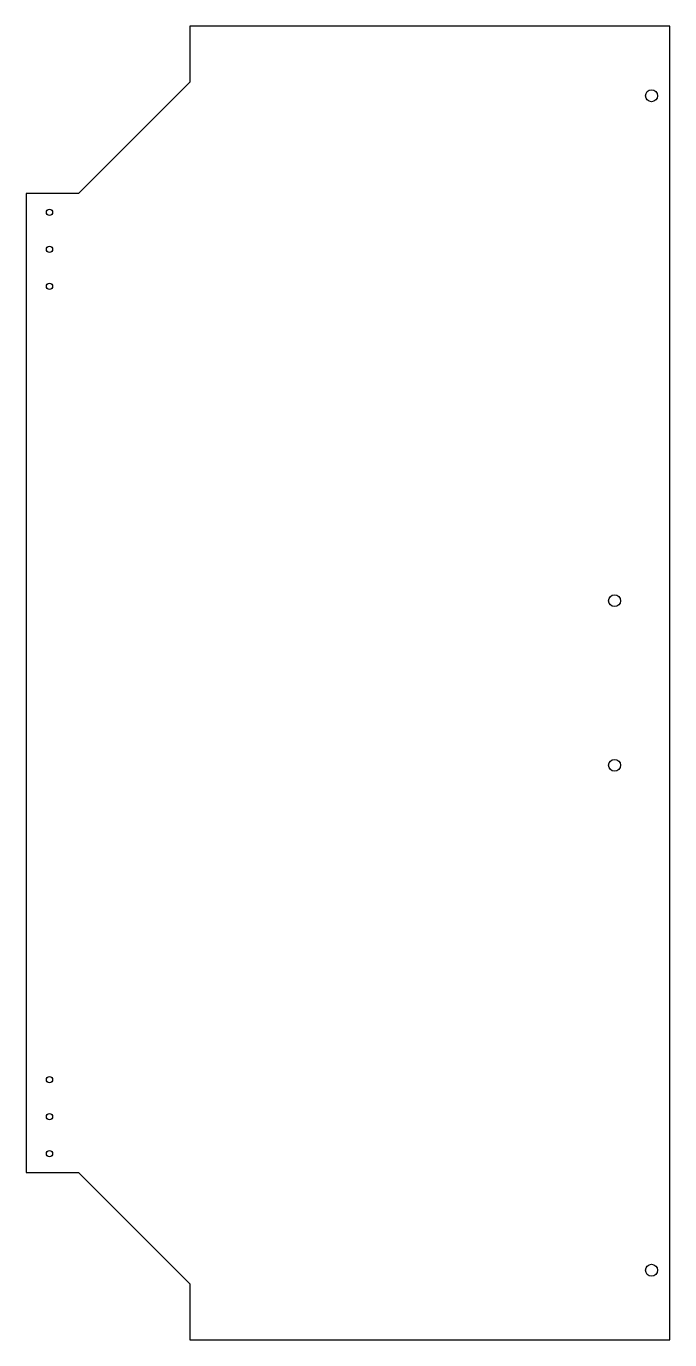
# Model space of a CAD drawing. Header units: millimetres. Extents: x -174 to 174, y -355 to 355.
import ezdxf

# ---------------------------------------------------------------- set-up
doc = ezdxf.new("R2010")
doc.units = ezdxf.units.MM
doc.layers.add('CUTOUTS', color=1, linetype='CONTINUOUS')
doc.layers.add('PERIMETER', color=5, linetype='CONTINUOUS')

msp = doc.modelspace()

# ---------------------------------------------------------------- linework, layer by layer
at = {"layer": 'CUTOUTS'}
for centre, radius in [((164.12, 317.5), 3.23), ((-161.38, 254.5), 1.68), ((-161.38, 234.5), 1.68), ((-161.38, 214.5), 1.68), ((144.12, 44.5), 3.22), ((144.12, -44.5), 3.22), ((-161.38, -214.5), 1.68), ((-161.38, -234.5), 1.68), ((-161.38, -254.5), 1.68), ((164.12, -317.5), 3.23)]:
    msp.add_circle(centre, radius, dxfattribs=at)
at = {"layer": 'PERIMETER'}
for p, q in [((173.95, 355.07), (-85.45, 355.07)), ((173.95, -355.07), (173.95, 355.07)), ((-85.45, 355.07), (-85.45, 324.83)), ((-85.45, 324.83), (-145.7, 264.57)), ((-145.7, 264.57), (-173.95, 264.57)), ((-173.95, 264.57), (-173.95, -264.58)), ((-173.95, -264.58), (-145.7, -264.58)), ((-145.7, -264.58), (-85.45, -324.83)), ((-85.45, -324.83), (-85.45, -355.07)), ((-85.45, -355.07), (173.95, -355.07))]:
    msp.add_line(p, q, dxfattribs=at)

doc.saveas('drawing.dxf')
